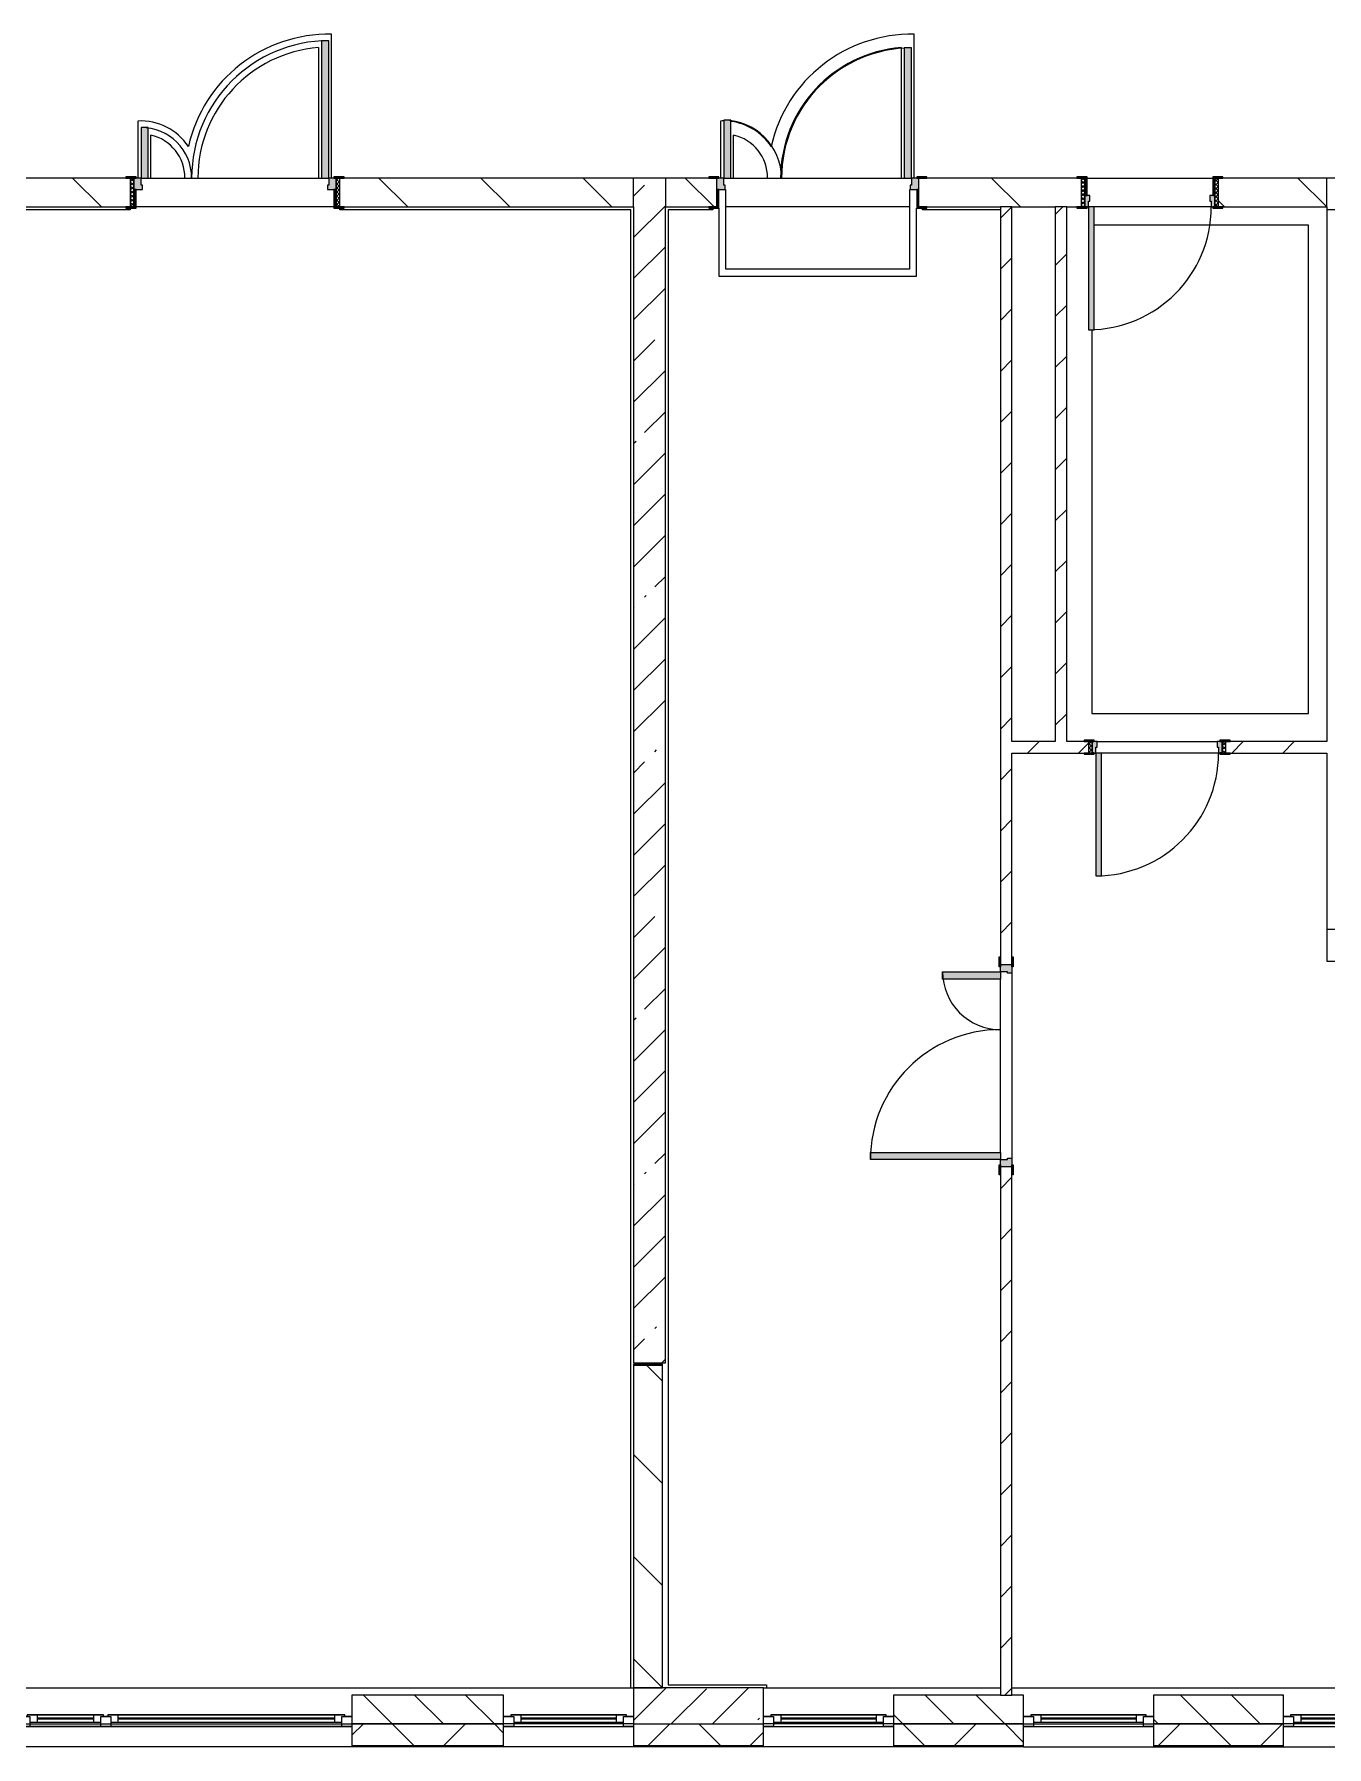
# Model space of a CAD drawing. Header units: millimetres. Extents: x 36059 to 234328, y -8553 to 29000.
# Drawn here: x 210298 to 219248, y -258 to 11595 of the extents above; entities that cross this region are included whole.
import ezdxf

# ---------------------------------------------------------------- set-up
doc = ezdxf.new("R2010")
doc.units = ezdxf.units.MM
for name, color, linetype, lineweight in [('A-DETL-5', 7, 'Continuous', 5), ('A-GLAZ-2', 7, 'Continuous', 5), ('A-WALL', 7, 'Continuous', 9), ('A-WALL-3', 7, 'Continuous', 5), ('I-WALL-4', 7, 'Continuous', 5), ('S-COLS-3', 7, 'Continuous', 5)]:
    doc.layers.add(name, color=color, linetype=linetype, lineweight=lineweight)
for name, color, linetype, lineweight, true_color in [('A-DOOR-1', 7, 'Continuous', 5, 0xaaaaaa), ('A-DOOR-2', 7, 'Continuous', 5, 0xe2e2e2), ('A-DOOR-FRAM-1', 7, 'Continuous', 5, 0xe2e2e2), ('A-DOOR-FRAM-2', 7, 'Continuous', 5, 0xaaaaaa), ('A-FLOR-2', 7, 'Continuous', 5, 0xaaaaaa)]:
    doc.layers.add(name, color=color, linetype=linetype, lineweight=lineweight, true_color=true_color)
pattern_1 = [(135, (107317.9, 0), (-353.5534, -353.5534), [])]
pattern_2 = [(45, (107317.9, 0), (-285.1231, 285.1231), []), (45, (107603, 0), (-285.1231, 285.1231), [504.031, -100.806, 16.764, -84.042])]
pattern_3 = [(45, (107317.9, 0), (-176.7767, 176.7767), [])]

# ---------------------------------------------------------------- blocks, each defined once
blk = doc.blocks.new('110_Дверь_СКБ_2Ст - Д-2а_л_ Из коридора на лестницу-32216062-3_10_2_птичка')
at = {"layer": 'A-DOOR-2'}
for points in [[(612, 100), (662, 100), (662, 1000), (612, 1000), (612, 721)], [(-588, 100), (-588, 500), (-638, 500), (-638, 100)], [(712, -100), (712, 20), (698, 20), (698, -100)]]:
    blk.add_hatch(color=256, dxfattribs=at).paths.add_polyline_path(points)
h = blk.add_hatch(color=256, dxfattribs=at)
h.paths.add_polyline_path([(712, 20), (712, 100), (662, 100), (662, 50), (652, 50), (652, 20), (680, 20)])
h.paths.add_polyline_path([(-628, 20), (-628, 50), (-638, 50), (-638, 100), (-688, 100), (-688, 20)])
at = {"layer": 'A-DOOR-FRAM-1'}
for points in [[(-672, 100), (-672, 108), (-742, 108), (-742, 100)], [(-672, -100), (-672, 20), (-688, 20), (-688, -100)], [(768, 100), (768, 108), (698, 108), (698, 100)], [(-672, -108), (-672, -100), (-742, -100), (-742, -108)], [(768, -108), (768, -100), (698, -100), (698, -108)]]:
    blk.add_hatch(color=256, dxfattribs=at).paths.add_polyline_path(points)
at = {"layer": 'A-DOOR-1'}
for p, q in [((662, 1000), (612, 1000)), ((612, 1000), (612, 100)), ((662, 100), (662, 1000)), ((-638, 500), (-638, 100)), ((-588, 500), (-638, 500)), ((-588, 100), (-588, 500)), ((-638, 100), (-588, 100)), ((612, 100), (662, 100))]:
    blk.add_line(p, q, dxfattribs=at)
for centre, radius, start, end in [((662, 100), 900, 90, 180), ((-638, 100), 400, 360, 90)]:
    blk.add_arc(centre, radius, start, end, dxfattribs=at)
at = {"layer": 'A-DOOR-FRAM-2'}
for p, q in [((-672, 108), (-742, 108)), ((-742, 108), (-742, 100)), ((-742, 100), (-672, 100)), ((-638, 100), (-688, 100)), ((-688, 100), (-688, 20)), ((-688, 20), (-628, 20)), ((-672, 20), (-688, 20)), ((-688, 20), (-688, -100)), ((-672, 100), (-672, 108)), ((-672, -100), (-672, 20)), ((-638, 50), (-638, 100)), ((-628, 50), (-638, 50)), ((-628, 20), (-628, 50)), ((662, 50), (652, 50)), ((652, 50), (652, 20)), ((652, 20), (712, 20)), ((662, 100), (662, 50)), ((712, 100), (662, 100)), ((768, 108), (698, 108)), ((698, 108), (698, 100)), ((698, 100), (768, 100)), ((712, 20), (698, 20)), ((698, 20), (698, -100)), ((712, 20), (712, 100)), ((712, -100), (712, 20)), ((768, 100), (768, 108)), ((-672, -100), (-742, -100)), ((-742, -100), (-742, -108)), ((-742, -108), (-672, -108)), ((-688, -100), (-672, -100)), ((-672, -108), (-672, -100)), ((698, -100), (712, -100)), ((768, -100), (698, -100)), ((698, -100), (698, -108)), ((698, -108), (768, -108)), ((768, -108), (768, -100))]:
    blk.add_line(p, q, dxfattribs=at)
blk = doc.blocks.new('120_Окно_СКБ_2Ст_Фрамуга сверху - 120_Окно_СКБ_2Ст_2300х2500_h_ ДОО-19727959-3_10_2_птичка')
at = {"layer": 'A-GLAZ-2'}
for p, q in [((-1150, -127), (-1150, -57)), ((-1150, -57), (-1080, -57)), ((1150, -57), (-1150, -57)), ((-1080, -57), (-1080, -127)), ((-1080, -57), (1080, -57)), ((520, -87), (-1080, -87)), ((-1080, -87), (-1080, -127)), ((-1030, -137), (-1030, -87)), ((-1030, -107), (470, -107)), ((470, -117), (-1030, -117)), ((470, -137), (470, -87)), ((520, -127), (520, -57)), ((520, -57), (590, -57)), ((520, -127), (520, -87)), ((590, -57), (590, -127)), ((1080, -87), (590, -87)), ((590, -87), (590, -127)), ((640, -137), (640, -87)), ((640, -107), (1030, -107)), ((1030, -117), (640, -117)), ((1030, -137), (1030, -87)), ((1080, -127), (1080, -57)), ((1080, -57), (1150, -57)), ((1080, -127), (1080, -87)), ((1150, -57), (1150, -127)), ((-1080, -127), (-1150, -127)), ((-1150, -127), (-1100, -127)), ((-1080, -127), (-1100, -127)), ((-1100, -127), (-1100, -137)), ((-1100, -137), (540, -137)), ((540, -137), (-1100, -137)), ((590, -127), (520, -127)), ((540, -127), (520, -127)), ((540, -127), (570, -127)), ((540, -127), (570, -127)), ((540, -137), (540, -127)), ((590, -127), (570, -127)), ((570, -127), (570, -137)), ((570, -137), (1100, -137)), ((1100, -137), (570, -137)), ((1150, -127), (1080, -127)), ((1100, -127), (1080, -127)), ((1100, -127), (1150, -127)), ((1100, -137), (1100, -127))]:
    blk.add_line(p, q, dxfattribs=at)
blk = doc.blocks.new('120_Окно_СКБ_1Ст - 120_Окно_СКБ_1Ст 900х2500_h_ с форточкой-22876038-3_10_2_птичка')
at = {"layer": 'A-GLAZ-2'}
for p, q in [((-450, -127), (-450, -57)), ((-450, -57), (-380, -57)), ((450, -57), (-450, -57)), ((-380, -57), (-380, -127)), ((380, -87), (-380, -87)), ((-380, -87), (-380, -127)), ((-330, -137), (-330, -87)), ((-330, -107), (330, -107)), ((330, -117), (-330, -117)), ((330, -137), (330, -87)), ((380, -127), (380, -57)), ((380, -57), (450, -57)), ((380, -127), (380, -87)), ((450, -57), (450, -127)), ((-380, -127), (-450, -127)), ((-450, -127), (-400, -127)), ((-380, -127), (-400, -127)), ((-400, -127), (-400, -137)), ((-400, -137), (400, -137)), ((400, -137), (-400, -137)), ((450, -127), (380, -127)), ((400, -127), (380, -127)), ((400, -127), (450, -127)), ((400, -137), (400, -127))]:
    blk.add_line(p, q, dxfattribs=at)
blk = doc.blocks.new('110_Дверь_СКБ_1Ст_Внутренняя1 - Д-8 950x2100h_охрана-V76-3_10_2_птичка')
at = {"layer": 'A-DOOR-1'}
h = blk.add_hatch(dxfattribs=at)
h.set_pattern_fill('FP_111', color=256, style=0, pattern_type=2)
h.set_pattern_definition([(135, (1826.41, 164.685), (-14.14214, -14.14214), []), (225, (1826.41, 164.685), (14.14214, -14.14214), [])])
h.paths.add_polyline_path([(487.5, 100), (462.5, 100), (462.5, -100), (487.5, -100), (487.5, -34.8)])
at = {"layer": 'A-DOOR-2'}
h = blk.add_hatch(color=256, dxfattribs=at)
h.paths.add_polyline_path([(437.5, 100), (437.5, 60), (427.5, 60), (427.5, 20), (462.5, 20), (462.5, 100)])
h.paths.add_polyline_path([(-412.5, 100), (-437.5, 100), (-437.5, 20), (-402.5, 20), (-402.5, 60), (-412.5, 60)])
at = {"layer": 'A-DOOR-FRAM-1'}
for points in [[(397.5, 950), (397.5, 100), (437.5, 100), (437.5, 950)], [(-492.5, 108), (-492.5, 100), (-422.5, 100), (-422.5, 108)], [(-422.5, 20), (-437.5, 20), (-437.5, -100), (-422.5, -100), (-422.5, -34.8)], [(517.5, 108), (447.5, 108), (447.5, 100), (517.5, 100)], [(462.5, 20), (447.5, 20), (447.5, -100), (462.5, -100), (462.5, -34.8)], [(-492.5, -100), (-492.5, -108), (-422.5, -108), (-422.5, -100)], [(447.5, -100), (447.5, -108), (517.5, -108), (517.5, -100)]]:
    blk.add_hatch(color=256, dxfattribs=at).paths.add_polyline_path(points)
at = {"layer": 'A-DOOR-FRAM-2'}
h = blk.add_hatch(dxfattribs=at)
h.set_pattern_fill('FP_112', color=256, style=0, pattern_type=2)
h.set_pattern_definition([(45, (-296.384, 164.685), (-14.1421, 14.1421), []), (135, (-296.384, 164.685), (-14.1421, -14.1421), [])])
h.paths.add_polyline_path([(-437.5, 100), (-462.5, 100), (-462.5, -100), (-437.5, -100), (-437.5, -34.8)])
at = {"layer": 'A-DOOR-1'}
for p, q in [((437.5, 950), (397.5, 950)), ((397.5, 950), (397.5, 100)), ((437.5, 100), (437.5, 950)), ((397.5, 100), (437.5, 100))]:
    blk.add_line(p, q, dxfattribs=at)
blk.add_arc((437.5, 100), 850, 90, 180, dxfattribs=at)
at = {"layer": 'A-DOOR-FRAM-2'}
for p, q in [((-422.5, 108), (-492.5, 108)), ((-492.5, 108), (-492.5, 100)), ((-492.5, 100), (-422.5, 100)), ((-437.5, 100), (-462.5, 100)), ((-462.5, 100), (-462.5, -100)), ((-412.5, 100), (-437.5, 100)), ((-437.5, 100), (-437.5, 20)), ((-437.5, -100), (-437.5, 100)), ((-422.5, 100), (-437.5, 100)), ((-437.5, 100), (-437.5, 99)), ((-437.5, 99), (-422.5, 99)), ((-437.5, 20), (-402.5, 20)), ((-422.5, 20), (-437.5, 20)), ((-437.5, 20), (-437.5, -100)), ((-422.5, 100), (-422.5, 108)), ((-422.5, 99), (-422.5, 100)), ((-422.5, -100), (-422.5, 20)), ((-412.5, 60), (-412.5, 100)), ((-402.5, 60), (-412.5, 60)), ((-402.5, 20), (-402.5, 60)), ((437.5, 60), (427.5, 60)), ((427.5, 60), (427.5, 20)), ((427.5, 20), (462.5, 20)), ((437.5, 100), (437.5, 60)), ((462.5, 100), (437.5, 100)), ((517.5, 108), (447.5, 108)), ((447.5, 108), (447.5, 100)), ((462.5, 100), (447.5, 100)), ((447.5, 100), (447.5, 99)), ((447.5, 100), (517.5, 100)), ((447.5, 99), (462.5, 99)), ((462.5, 20), (447.5, 20)), ((447.5, 20), (447.5, -100)), ((462.5, 20), (462.5, 100)), ((487.5, 100), (462.5, 100)), ((462.5, 100), (462.5, -100)), ((462.5, 99), (462.5, 100)), ((462.5, -100), (462.5, 20)), ((487.5, -100), (487.5, 100)), ((517.5, 100), (517.5, 108)), ((-422.5, -100), (-492.5, -100)), ((-492.5, -100), (-492.5, -108)), ((-492.5, -108), (-422.5, -108)), ((-462.5, -100), (-437.5, -100)), ((-437.5, -100), (-422.5, -100)), ((-422.5, -108), (-422.5, -100)), ((447.5, -100), (462.5, -100)), ((517.5, -100), (447.5, -100)), ((447.5, -100), (447.5, -108)), ((447.5, -108), (517.5, -108)), ((462.5, -100), (487.5, -100)), ((517.5, -108), (517.5, -100))]:
    blk.add_line(p, q, dxfattribs=at)
blk = doc.blocks.new('110_Дверь_СКБ_1Ст_Внутренняя1 - Д-8 950x2100h_охрана-V107-3_10_2_птичка')
at = {"layer": 'A-DOOR-1'}
h = blk.add_hatch(dxfattribs=at)
h.set_pattern_fill('FP_140', color=256, style=0, pattern_type=2)
h.set_pattern_definition([(135, (1826.41, 104.685), (-14.14214, -14.14214), []), (225, (1826.41, 104.685), (14.14214, -14.14214), [])])
h.paths.add_polyline_path([(487, 40), (462, 40), (462, -40), (487, -40)])
at = {"layer": 'A-DOOR-2'}
h = blk.add_hatch(color=256, dxfattribs=at)
h.paths.add_polyline_path([(437, 40), (437, 0), (427, 0), (427, -40), (462, -40), (462, 40)])
h.paths.add_polyline_path([(-413, 40), (-438, 40), (-438, -40), (-403, -40), (-403, 0), (-413, 0)])
at = {"layer": 'A-DOOR-FRAM-1'}
for points in [[(397, 890), (397, 40), (437, 40), (437, 890)], [(-493, 48), (-493, 40), (-423, 40), (-423, 48)], [(517, 48), (447, 48), (447, 40), (517, 40)], [(-423, -40), (-493, -40), (-493, -48), (-423, -48)], [(447, -40), (447, -48), (517, -48), (517, -40)]]:
    blk.add_hatch(color=256, dxfattribs=at).paths.add_polyline_path(points)
at = {"layer": 'A-DOOR-FRAM-2'}
h = blk.add_hatch(dxfattribs=at)
h.set_pattern_fill('FP_141', color=256, style=0, pattern_type=2)
h.set_pattern_definition([(45, (-296.384, 104.685), (-14.1421, 14.1421), []), (135, (-296.384, 104.685), (-14.1421, -14.1421), [])])
h.paths.add_polyline_path([(-438, 40), (-463, 40), (-463, -40), (-438, -40)])
at = {"layer": 'A-DOOR-1'}
for p, q in [((437, 890), (397, 890)), ((397, 890), (397, 40)), ((437, 40), (437, 890)), ((397, 40), (437, 40))]:
    blk.add_line(p, q, dxfattribs=at)
blk.add_arc((437, 40), 850, 90, 180, dxfattribs=at)
at = {"layer": 'A-DOOR-FRAM-2'}
for p, q in [((-423, 48), (-493, 48)), ((-493, 48), (-493, 40)), ((-493, 40), (-423, 40)), ((-438, 40), (-463, 40)), ((-463, 40), (-463, -40)), ((-413, 40), (-438, 40)), ((-438, 40), (-438, -40)), ((-438, -40), (-438, 40)), ((-423, 40), (-438, 40)), ((-438, 40), (-438, 39)), ((-438, 39), (-423, 39)), ((-423, 40), (-423, 48)), ((-423, 39), (-423, 40)), ((-413, 0), (-413, 40)), ((-403, 0), (-413, 0)), ((-403, -40), (-403, 0)), ((437, 0), (427, 0)), ((427, 0), (427, -40)), ((437, 40), (437, 0)), ((462, 40), (437, 40)), ((517, 48), (447, 48)), ((447, 48), (447, 40)), ((462, 40), (447, 40)), ((447, 40), (447, 39)), ((447, 40), (517, 40)), ((447, 39), (462, 39)), ((462, -40), (462, 40)), ((487, 40), (462, 40)), ((462, 40), (462, -40)), ((462, 39), (462, 40)), ((487, -40), (487, 40)), ((517, 40), (517, 48)), ((-423, -40), (-493, -40)), ((-493, -40), (-493, -48)), ((-493, -48), (-423, -48)), ((-463, -40), (-438, -40)), ((-423, -39), (-438, -39)), ((-438, -39), (-438, -40)), ((-438, -40), (-403, -40)), ((-438, -40), (-423, -40)), ((-423, -40), (-423, -39)), ((-423, -48), (-423, -40)), ((427, -40), (462, -40)), ((462, -39), (447, -39)), ((447, -39), (447, -40)), ((447, -40), (462, -40)), ((517, -40), (447, -40)), ((447, -40), (447, -48)), ((447, -48), (517, -48)), ((462, -40), (462, -39)), ((462, -40), (487, -40)), ((517, -48), (517, -40))]:
    blk.add_line(p, q, dxfattribs=at)
blk = doc.blocks.new('110_Дверь_СКБ_2Ст - Д-6_л__ ДОО_Дв_1450x2100h_Дверь из раздевальной в коридор-V108-3_10_2_птичка')
at = {"layer": 'A-DOOR-1'}
h = blk.add_hatch(dxfattribs=at)
h.set_pattern_fill('FP_142', color=256, style=0, pattern_type=2)
h.set_pattern_definition([(135, (1576.41, 164.685), (-14.14214, -14.14214), []), (225, (1576.41, 164.685), (14.14214, -14.14214), [])])
h.paths.add_polyline_path([(737.5, -100), (737.5, 100), (712.5, 100), (712.5, -100)])
at = {"layer": 'A-DOOR-2'}
for points in [[(662.5, 100), (662.5, 1050), (612.5, 1050), (612.5, 100)], [(-587.5, 100), (-587.5, 450), (-637.5, 450), (-637.5, 100)]]:
    blk.add_hatch(color=256, dxfattribs=at).paths.add_polyline_path(points)
h = blk.add_hatch(color=256, dxfattribs=at)
h.paths.add_polyline_path([(652.5, 20), (712.5, 20), (712.5, 100), (662.5, 100), (662.5, 50), (652.5, 50)])
h.paths.add_polyline_path([(-687.5, 20), (-627.5, 20), (-627.5, 50), (-637.5, 50), (-637.5, 100), (-687.5, 100)])
at = {"layer": 'A-DOOR-FRAM-1'}
for points in [[(-672.5, 100), (-672.5, 108), (-742.5, 108), (-742.5, 100)], [(-672.5, -100), (-672.5, 20), (-687.5, 20), (-687.5, -100)], [(767.5, 100), (767.5, 108), (697.5, 108), (697.5, 100)], [(712.5, -100), (712.5, 20), (697.5, 20), (697.5, -100)], [(-672.5, -108), (-672.5, -100), (-742.5, -100), (-742.5, -108)], [(767.5, -108), (767.5, -100), (697.5, -100), (697.5, -108)]]:
    blk.add_hatch(color=256, dxfattribs=at).paths.add_polyline_path(points)
at = {"layer": 'A-DOOR-FRAM-2'}
h = blk.add_hatch(dxfattribs=at)
h.set_pattern_fill('FP_143', color=256, style=0, pattern_type=2)
h.set_pattern_definition([(45, (-546.384, 164.685), (-14.1421, 14.1421), []), (135, (-546.384, 164.685), (-14.1421, -14.1421), [])])
h.paths.add_polyline_path([(-687.5, -100), (-687.5, 100), (-712.5, 100), (-712.5, -100)])
at = {"layer": 'A-DOOR-1'}
for p, q in [((662.5, 1050), (612.5, 1050)), ((612.5, 1050), (612.5, 100)), ((662.5, 100), (662.5, 1050)), ((-637.5, 450), (-637.5, 100)), ((-587.5, 450), (-637.5, 450)), ((-587.5, 100), (-587.5, 450)), ((-637.5, 100), (-587.5, 100)), ((612.5, 100), (662.5, 100))]:
    blk.add_line(p, q, dxfattribs=at)
for centre, radius, start, end in [((662.5, 100), 950, 90, 180), ((-637.5, 100), 350, 360, 90)]:
    blk.add_arc(centre, radius, start, end, dxfattribs=at)
at = {"layer": 'A-DOOR-FRAM-2'}
for p, q in [((-672.5, 108), (-742.5, 108)), ((-742.5, 108), (-742.5, 100)), ((-742.5, 100), (-672.5, 100)), ((-687.5, 100), (-712.5, 100)), ((-712.5, 100), (-712.5, -100)), ((-637.5, 100), (-687.5, 100)), ((-687.5, 100), (-687.5, 20)), ((-687.5, -100), (-687.5, 100)), ((-687.5, 20), (-627.5, 20)), ((-672.5, 20), (-687.5, 20)), ((-687.5, 20), (-687.5, -100)), ((-672.5, 100), (-672.5, 108)), ((-672.5, -100), (-672.5, 20)), ((-637.5, 50), (-637.5, 100)), ((-627.5, 50), (-637.5, 50)), ((-627.5, 20), (-627.5, 50)), ((662.5, 50), (652.5, 50)), ((652.5, 50), (652.5, 20)), ((652.5, 20), (712.5, 20)), ((662.5, 100), (662.5, 50)), ((712.5, 100), (662.5, 100)), ((767.5, 108), (697.5, 108)), ((697.5, 108), (697.5, 100)), ((697.5, 100), (767.5, 100)), ((712.5, 20), (697.5, 20)), ((697.5, 20), (697.5, -100)), ((712.5, 20), (712.5, 100)), ((737.5, 100), (712.5, 100)), ((712.5, 100), (712.5, -100)), ((712.5, -100), (712.5, 20)), ((737.5, -100), (737.5, 100)), ((767.5, 100), (767.5, 108)), ((-672.5, -100), (-742.5, -100)), ((-742.5, -100), (-742.5, -108)), ((-742.5, -108), (-672.5, -108)), ((-712.5, -100), (-687.5, -100)), ((-687.5, -100), (-672.5, -100)), ((-672.5, -108), (-672.5, -100)), ((697.5, -100), (712.5, -100)), ((767.5, -100), (697.5, -100)), ((697.5, -100), (697.5, -108)), ((697.5, -108), (767.5, -108)), ((712.5, -100), (737.5, -100)), ((767.5, -108), (767.5, -100))]:
    blk.add_line(p, q, dxfattribs=at)
blk = doc.blocks.new('120_Окно_СКБ_1Ст - 120_Окно_СКБ_1Ст 900х2500_h_ с форточкой-V174-3_10_2_птичка')
at = {"layer": 'A-GLAZ-2'}
for p, q in [((-450, -127), (-450, -57)), ((-450, -57), (-380, -57)), ((450, -57), (-450, -57)), ((-380, -57), (-380, -127)), ((380, -87), (-380, -87)), ((-380, -87), (-380, -127)), ((-330, -137), (-330, -87)), ((-330, -107), (330, -107)), ((330, -117), (-330, -117)), ((330, -137), (330, -87)), ((380, -127), (380, -57)), ((380, -57), (450, -57)), ((380, -127), (380, -87)), ((450, -57), (450, -127)), ((-380, -127), (-450, -127)), ((-450, -127), (-400, -127)), ((-380, -127), (-400, -127)), ((-400, -127), (-400, -137)), ((-400, -137), (400, -137)), ((400, -137), (-400, -137)), ((450, -127), (380, -127)), ((400, -127), (380, -127)), ((400, -137), (400, -127)), ((404, -127), (450, -127))]:
    blk.add_line(p, q, dxfattribs=at)
blk = doc.blocks.new('110_Дверь_СКБ_2Ст - Д-5_п_ Из игровой в коридор-32351726-3_10_2_птичка')
at = {"layer": 'A-DOOR-2'}
h = blk.add_hatch(color=256, dxfattribs=at)
h.paths.add_polyline_path([(712, -40), (712, 40), (652, 40), (652, 10), (662, 10), (662, -40)])
h.paths.add_polyline_path([(-628, 40), (-688, 40), (-688, -40), (-638, -40), (-638, 10), (-628, 10)])
for points in [[(-588, -440), (-588, -40), (-638, -40), (-638, -440)], [(662, -940), (662, -40), (612, -40), (612, -940)]]:
    blk.add_hatch(color=256, dxfattribs=at).paths.add_polyline_path(points)
at = {"layer": 'A-DOOR-FRAM-1'}
for points in [[(-673, 48), (-743, 48), (-743, 40), (-673, 40)], [(767, 48), (697, 48), (697, 40), (767, 40)], [(-673, -40), (-743, -40), (-743, -48), (-673, -48)], [(767, -40), (697, -40), (697, -48), (767, -48)]]:
    blk.add_hatch(color=256, dxfattribs=at).paths.add_polyline_path(points)
at = {"layer": 'A-DOOR-1'}
for p, q in [((-638, -40), (-588, -40)), ((-638, -440), (-638, -40)), ((-588, -40), (-588, -440)), ((612, -40), (662, -40)), ((612, -940), (612, -40)), ((662, -40), (662, -940)), ((-588, -440), (-638, -440)), ((662, -940), (612, -940))]:
    blk.add_line(p, q, dxfattribs=at)
for centre, radius, start, end in [((-638, -40), 400, 270, 0), ((662, -40), 900, 180, 270)]:
    blk.add_arc(centre, radius, start, end, dxfattribs=at)
at = {"layer": 'A-DOOR-FRAM-2'}
for p, q in [((-743, 48), (-673, 48)), ((-743, 40), (-743, 48)), ((-673, 40), (-743, 40)), ((-688, 40), (-628, 40)), ((-688, -40), (-688, 40)), ((-688, 40), (-673, 40)), ((-688, 39), (-688, 40)), ((-673, 39), (-688, 39)), ((-673, 48), (-673, 40)), ((-673, 40), (-673, 39)), ((-638, 10), (-638, -40)), ((-628, 10), (-638, 10)), ((-628, 40), (-628, 10)), ((652, 40), (712, 40)), ((652, 10), (652, 40)), ((662, 10), (652, 10)), ((662, -40), (662, 10)), ((697, 40), (697, 48)), ((697, 48), (767, 48)), ((697, 39), (697, 40)), ((697, 40), (712, 40)), ((767, 40), (697, 40)), ((712, 39), (697, 39)), ((712, 40), (712, -40)), ((712, 40), (712, 39)), ((767, 48), (767, 40)), ((-743, -40), (-673, -40)), ((-743, -48), (-743, -40)), ((-673, -48), (-743, -48)), ((-638, -40), (-688, -40)), ((-673, -40), (-673, -48)), ((712, -40), (662, -40)), ((697, -48), (697, -40)), ((697, -40), (767, -40)), ((767, -48), (697, -48)), ((767, -40), (767, -48))]:
    blk.add_line(p, q, dxfattribs=at)

msp = doc.modelspace()

# ---------------------------------------------------------------- hatches: boundary and pattern name
at = {"layer": 'A-WALL-3'}
h = msp.add_hatch(dxfattribs=at)
h.set_pattern_fill('FP_107', color=256, style=0, pattern_type=2)
h.set_pattern_definition([(135, (107317.9, 0), (-176.7767, -176.7767), [])])
h.paths.add_polyline_path([(228447.9, -100), (228747.9, -100), (228747.9, 100), (228447.9, 100)])
h.paths.add_polyline_path([(218947.9, -100), (218947.9, 100), (218047.9, 100), (218047.9, -100), (218254.6, -100)])
h.paths.add_polyline_path([(216390.2, -100), (217147.9, -100), (217147.9, 100), (216247.9, 100), (216247.9, -100)])
h.paths.add_polyline_path([(226647.9, -100), (226644.5, 100), (226147.9, 100), (226147.9, -100), (226644.5, -100)])
h.paths.add_polyline_path([(220747.9, -100), (220997.9, -100), (220997.9, 100), (220747.9, 100)])
h.paths.add_polyline_path([(223297.9, -100), (224347.9, -100), (224347.9, 100), (223297.9, 100)])
h.paths.add_polyline_path([(209947.9, -100), (210197.9, -100), (210197.9, 100), (209947.9, 100)])
h.paths.add_polyline_path([(212497.9, -100), (213547.9, -100), (213547.9, 100), (212497.9, 100)])
h.paths.add_polyline_path([(209047.9, -100), (209047.9, 100), (208147.9, 100), (208147.9, -100), (208932.6, -100)])
h.paths.add_polyline_path([(201847.9, -100), (202097.9, -100), (202097.9, 100), (201847.9, 100), (201847.9, 56.5)])
h.paths.add_polyline_path([(204397.9, -100), (205447.9, -100), (205447.9, 100), (204397.9, 100)])
h.paths.add_polyline_path([(199247.9, -100), (200047.9, -100), (200047.9, 100), (199247.9, 100)])
h = msp.add_hatch(dxfattribs=at)
h.set_pattern_fill('FP_109', color=256, style=0, pattern_type=2)
h.set_pattern_definition([(45, (107317.9, 0), (-353.5534, 353.5534), []), (135, (107317.9, 0), (-353.5534, -353.5534), [])])
h.paths.add_polyline_path([(231305.5, -250), (232397.9, -250), (232397.9, -100), (231047.9, -100), (231047.9, -250)])
h.paths.add_polyline_path([(227576.7, -250), (228747.9, -250), (228747.9, -100), (227547.9, -100), (227547.9, -250)])
h.paths.add_polyline_path([(217147.9, -250), (217147.9, -100), (216247.9, -100), (216247.9, -250), (216390.2, -250)])
h.paths.add_polyline_path([(215347.9, -250), (215347.9, -100), (214447.9, -100), (214447.9, -250), (214525.8, -250)])
h.paths.add_polyline_path([(218047.9, -250), (218947.9, -250), (218947.9, -100), (218047.9, -100)])
h.paths.add_polyline_path([(226647.9, -250), (226644.5, -100), (225247.9, -100), (225247.9, -250), (226644.5, -250)])
h.paths.add_polyline_path([(219847.9, -250), (220997.9, -250), (220997.9, -100), (219847.9, -100)])
h.paths.add_polyline_path([(223297.9, -250), (224347.9, -250), (224347.9, -100), (223297.9, -100)])
h.paths.add_polyline_path([(207247.9, -250), (207247.9, -100), (206347.9, -100), (206347.9, -250), (207068.2, -250)])
h.paths.add_polyline_path([(212661.4, -250), (213547.9, -250), (213547.9, -100), (212497.9, -100), (212497.9, -250)])
h.paths.add_polyline_path([(201847.9, -250), (202097.9, -250), (202097.9, -100), (200947.9, -100), (200947.9, -250), (201474.9, -250)])
h.paths.add_polyline_path([(208147.9, -250), (210197.9, -250), (210197.9, -100), (208147.9, -100)])
h.paths.add_polyline_path([(205447.9, -250), (205447.9, -100), (204397.9, -100), (204397.9, -250), (205203.8, -250)])
h.paths.add_polyline_path([(199610.5, -250), (200047.9, -250), (200047.9, -100), (199247.9, -100), (199247.9, -250)])
h.paths.add_polyline_path([(198347.9, -250), (198347.9, -100), (196527.9, -100), (196527.9, -250), (198212.2, -250)])
at = {"layer": 'I-WALL-4'}
h = msp.add_hatch(dxfattribs=at)
h.set_pattern_fill('FP_108', color=256, style=0, pattern_type=2)
h.set_pattern_definition(pattern_1)
h.paths.add_polyline_path([(212661.4, 10400), (214447.9, 10400), (214447.9, 10600), (212412.9, 10600), (212412.9, 10400), (212442.9, 10400)])
h.paths.add_polyline_path([(208932.6, 10400), (210962.9, 10400), (210962.9, 10600), (208927.9, 10600), (208927.9, 10400)])
h.paths.add_polyline_path([(197302.9, 10400), (197302.9, 10600), (196927.9, 10600), (196927.9, 10400), (197247.9, 10400)])
h.paths.add_polyline_path([(199267.9, 10400), (199827.9, 10400), (199827.9, 10600), (198702.9, 10600), (198702.9, 10400), (198757.9, 10400)])
h.paths.add_polyline_path([(201474.9, 10400), (201527.9, 10400), (201527.9, 10600), (200777.9, 10600), (200777.9, 10400), (200807.9, 10400)])
h = msp.add_hatch(dxfattribs=at)
h.set_pattern_fill('FP_105', color=256, style=0, pattern_type=2)
h.set_pattern_definition(pattern_2)
h.paths.add_polyline_path([(214447.9, 2400), (214667.9, 2400), (214667.9, 10600), (214447.9, 10600), (214447.9, 6593.4)])
h = msp.add_hatch(dxfattribs=at)
h.set_pattern_fill('FP_108', color=256, style=0, pattern_type=2)
h.set_pattern_definition(pattern_1)
h.paths.add_polyline_path([(227576.7, 10400), (228527.9, 10400), (228527.9, 10600), (226647.9, 10600), (226647.9, 10400)])
h.paths.add_polyline_path([(214967.9, 10400), (215022.9, 10400), (215022.9, 10600), (214667.9, 10600), (214667.9, 10400)])
h.paths.add_polyline_path([(217322.4, 10400), (217547.9, 10400), (217547.9, 10600), (216422.9, 10600), (216422.9, 10400), (217067.9, 10400)])
h.paths.add_polyline_path([(219186.8, 10400), (219247.9, 10400), (219247.9, 10600), (218497.9, 10600), (218497.9, 10400), (218527.9, 10400)])
h = msp.add_hatch(dxfattribs=at)
h.set_pattern_fill('FP_110', color=256, style=0, pattern_type=2)
h.set_pattern_definition(pattern_3)
h.paths.add_polyline_path([(217067.9, 100), (217067.9, 3755), (216987.9, 3755), (216987.9, 100)])
h.paths.add_polyline_path([(217067.9, 5155), (217067.9, 10400), (216987.9, 10400), (216987.9, 5155), (217037.9, 5155)])
h = msp.add_hatch(dxfattribs=at)
h.set_pattern_fill('FP_110', color=256, style=0, pattern_type=2)
h.set_pattern_definition(pattern_3)
h.paths.add_polyline_path([(217447.9, 6700), (217447.9, 10400), (217367.9, 10400), (217367.9, 6700)])
h = msp.add_hatch(dxfattribs=at)
h.set_pattern_fill('FP_110', color=256, style=0, pattern_type=2)
h.set_pattern_definition(pattern_3)
h.paths.add_polyline_path([(218577.9, 6620), (219247.9, 6620), (219247.9, 6700), (218547.9, 6700), (218547.9, 6620)])
h.paths.add_polyline_path([(217067.9, 6620), (217597.9, 6620), (217597.9, 6700), (217067.9, 6700)])
h = msp.add_hatch(dxfattribs=at)
h.set_pattern_fill('FP_108', color=256, style=0, pattern_type=2)
h.set_pattern_definition(pattern_1)
h.paths.add_polyline_path([(214647.9, 150), (214647.9, 2380), (214447.9, 2380), (214447.9, 150), (214525.8, 150)])
at = {"layer": 'S-COLS-3'}
h = msp.add_hatch(dxfattribs=at)
h.set_pattern_fill('FP_105', color=256, style=0, pattern_type=2)
h.set_pattern_definition(pattern_2)
h.paths.add_polyline_path([(214447.9, -100), (215347.9, -100), (215347.9, 150), (214447.9, 150)])

# ---------------------------------------------------------------- linework, layer by layer
at = {"layer": 'A-DETL-5'}
for p, q in [((219121.4, 10273.7), (217637.9, 10273.7)), ((219121.4, 6893.7), (219121.4, 10273.7)), ((217621.4, 9550), (217621.4, 6893.7)), ((217621.4, 6893.7), (219121.4, 6893.7))]:
    msp.add_line(p, q, dxfattribs=at)
at = {"layer": 'A-FLOR-2'}
for p, q in [((212266.3, 11502.3), (212266.3, 10600)), ((212356.3, 10600), (212356.3, 11594.8)), ((216301.3, 11502.3), (216301.3, 10600)), ((216391.3, 10600), (216391.3, 11594.8)), ((211015.1, 10994.4), (211015.1, 10600)), ((215050.1, 10994.4), (215050.1, 10600)), ((211105.1, 10600), (211105.1, 10897.1)), ((215140.1, 10600), (215140.1, 10897.1)), ((211087.9, 10600), (211105.1, 10600)), ((211341.3, 10600), (211431.3, 10600)), ((211431.3, 10600), (212287.9, 10600)), ((215122.9, 10600), (215140.1, 10600)), ((215376.3, 10600), (215466.3, 10600)), ((215466.3, 10600), (216322.9, 10600)), ((215087.9, 9970), (215087.9, 10520)), ((216357.9, 10520), (216357.9, 9970)), ((210962.9, 10380), (208948.9, 10380)), ((210962.9, 10392), (210962.9, 10380)), ((212412.9, 10380), (212412.9, 10392)), ((214427.9, 10380), (212412.9, 10380)), ((214427.9, 150), (214427.9, 10380)), ((214997.9, 10380), (214687.9, 10380)), ((214687.9, 10380), (214687.9, 170)), ((214997.9, 10392), (214997.9, 10380)), ((215037.9, 10392), (215037.9, 9920)), ((216407.9, 9920), (216407.9, 10392)), ((216447.9, 10380), (216447.9, 10392)), ((216987.9, 10380), (216447.9, 10380)), ((216357.9, 9970), (215087.9, 9970)), ((215037.9, 9920), (216407.9, 9920)), ((214687.9, 170), (215367.9, 170)), ((215367.9, 170), (215367.9, 150))]:
    msp.add_line(p, q, dxfattribs=at)
for centre, radius, start, end in [((212336.3, 10600), 995, 88.8489, 167.32946), ((212336.3, 10600), 905, 94.43687, 180), ((216371.3, 10600), 995, 88.8489, 167.32946), ((216371.3, 10600), 905, 94.43687, 180), ((211036.3, 10600), 395, 33.54048, 93.07201), ((215071.3, 10600), 395, 89.76418, 93.07201), ((215071.3, 10600), 395, 33.54048, 82.48481), ((211036.3, 10600), 305, 0, 76.9573), ((215071.3, 10600), 305, 0, 76.9573)]:
    msp.add_arc(centre, radius, start, end, dxfattribs=at)
at = {"layer": 'A-WALL'}
for p, q in [((214447.9, 10400), (214447.9, 10600)), ((214667.9, 10600), (214667.9, 10400)), ((219247.9, 10400), (219247.9, 10600)), ((217067.9, 10400), (216987.9, 10400)), ((217447.9, 10400), (217367.9, 10400)), ((219327.9, 10380), (219247.9, 10380)), ((219247.9, 5400), (219327.9, 5400)), ((216987.9, 100), (217067.9, 100)), ((212497.9, -100), (213547.9, -100)), ((213547.9, -100), (212497.9, -100)), ((216247.9, -100), (217147.9, -100)), ((217147.9, -100), (216247.9, -100)), ((218047.9, -100), (218947.9, -100)), ((218947.9, -100), (218047.9, -100)), ((212497.9, -250), (213547.9, -250)), ((212497.9, -253), (213547.9, -253)), ((214447.9, -250), (215347.9, -250)), ((214447.9, -253), (215347.9, -253)), ((216247.9, -250), (217147.9, -250)), ((216247.9, -253), (217147.9, -253)), ((218047.9, -250), (218947.9, -250)), ((218047.9, -253), (218947.9, -253))]:
    msp.add_line(p, q, dxfattribs=at)
at = {"layer": 'A-WALL-3'}
for p, q in [((213547.9, 100), (212497.9, 100)), ((212497.9, 100), (212497.9, -258)), ((213547.9, -258), (213547.9, 100)), ((216987.9, 100), (216247.9, 100)), ((216247.9, 100), (216247.9, -258)), ((217147.9, 100), (217067.9, 100)), ((217147.9, -258), (217147.9, 100)), ((218947.9, 100), (218047.9, 100)), ((218047.9, 100), (218047.9, -258)), ((218947.9, -258), (218947.9, 100)), ((210197.9, -100), (212497.9, -100)), ((214447.9, -100), (214447.9, -258)), ((214447.9, -100), (215347.9, -100)), ((215347.9, -258), (215347.9, -100)), ((217147.9, -100), (218047.9, -100)), ((217147.9, -258), (204397.9, -258)), ((217147.9, -258), (232555.9, -258))]:
    msp.add_line(p, q, dxfattribs=at)
at = {"layer": 'I-WALL-4'}
for p, q in [((210932.9, 10600), (206017.9, 10600)), ((211105.1, 10600), (211341.3, 10600)), ((214967.9, 10600), (212442.9, 10600)), ((215140.1, 10600), (215376.3, 10600)), ((217517.9, 10600), (216477.9, 10600)), ((217587.9, 10600), (218457.9, 10600)), ((228527.9, 10600), (218527.9, 10600)), ((208927.9, 10400), (210932.9, 10400)), ((212372.9, 10400), (211002.9, 10400)), ((212442.9, 10400), (214447.9, 10400)), ((214447.9, 10400), (214447.9, 2400)), ((214667.9, 10400), (214967.9, 10400)), ((214667.9, 2400), (214667.9, 10400)), ((216357.9, 10400), (215087.9, 10400)), ((216477.9, 10400), (216987.9, 10400)), ((216987.9, 10400), (216987.9, 5210)), ((217067.9, 10400), (217367.9, 10400)), ((217067.9, 6700), (217067.9, 10400)), ((217367.9, 10400), (217367.9, 6700)), ((217447.9, 10400), (217517.9, 10400)), ((217447.9, 6700), (217447.9, 10400)), ((218447.9, 10400), (217637.9, 10400)), ((218527.9, 10400), (219247.9, 10400)), ((219247.9, 10400), (219247.9, 6700)), ((217367.9, 6700), (217067.9, 6700)), ((217567.9, 6700), (217447.9, 6700)), ((217657.9, 6700), (218487.9, 6700)), ((219247.9, 6700), (218577.9, 6700)), ((217067.9, 6620), (217567.9, 6620)), ((217067.9, 5210), (217067.9, 6620)), ((218497.9, 6620), (217687.9, 6620)), ((218577.9, 6620), (219247.9, 6620)), ((219247.9, 6620), (219247.9, 5180)), ((219247.9, 5180), (224667.9, 5180)), ((216987.9, 3855), (216987.9, 5055)), ((217067.9, 5095), (217067.9, 3815)), ((216987.9, 3700), (216987.9, 100)), ((217067.9, 100), (217067.9, 3700)), ((214447.9, 2400), (214667.9, 2400)), ((214447.9, 2390), (214447.9, 150)), ((214447.9, 2390), (214647.9, 2390)), ((214647.9, 2380), (214447.9, 2380)), ((214647.9, 150), (214647.9, 2390)), ((209947.9, 150), (214447.9, 150)), ((214447.9, 150), (214647.9, 150)), ((215347.9, 150), (216987.9, 150)), ((217067.9, 150), (219847.9, 150)), ((214447.9, -100), (213547.9, -100)), ((216247.9, -100), (215347.9, -100)), ((219847.9, -100), (218947.9, -100))]:
    msp.add_line(p, q, dxfattribs=at)
at = {"layer": 'S-COLS-3'}
for p, q in [((215347.9, 150), (214447.9, 150)), ((214447.9, 150), (214447.9, -100)), ((215347.9, -100), (215347.9, 150)), ((214447.9, -100), (215347.9, -100))]:
    msp.add_line(p, q, dxfattribs=at)

# ---------------------------------------------------------------- block references
at = {"layer": 'A-DOOR-1'}
for name, p in [('110_Дверь_СКБ_2Ст - Д-6_л__ ДОО_Дв_1450x2100h_Дверь из раздевальной в коридор-V108-3_10_2_птичка', (211675.4, 10500)), ('110_Дверь_СКБ_2Ст - Д-2а_л_ Из коридора на лестницу-32216062-3_10_2_птичка', (215710.4, 10500))]:
    msp.add_blockref(name, p, dxfattribs=at)
for name, p, rotation in [('110_Дверь_СКБ_1Ст_Внутренняя1 - Д-8 950x2100h_охрана-V76-3_10_2_птичка', (218035.4, 10500), 180), ('110_Дверь_СКБ_1Ст_Внутренняя1 - Д-8 950x2100h_охрана-V107-3_10_2_птичка', (218085.4, 6660), 180), ('110_Дверь_СКБ_2Ст - Д-5_п_ Из игровой в коридор-32351726-3_10_2_птичка', (217027.9, 4467.5), 269.9999999999999)]:
    msp.add_blockref(name, p, dxfattribs=dict(at, rotation=rotation))
at = {"layer": 'A-GLAZ-2', "rotation": 180}
for name, p in [('120_Окно_СКБ_2Ст_Фрамуга сверху - 120_Окно_СКБ_2Ст_2300х2500_h_ ДОО-19727959-3_10_2_птичка', (211347.9, -175)), ('120_Окно_СКБ_1Ст - 120_Окно_СКБ_1Ст 900х2500_h_ с форточкой-V174-3_10_2_птичка', (213997.9, -175)), ('120_Окно_СКБ_1Ст - 120_Окно_СКБ_1Ст 900х2500_h_ с форточкой-22876038-3_10_2_птичка', (215797.9, -175)), ('120_Окно_СКБ_1Ст - 120_Окно_СКБ_1Ст 900х2500_h_ с форточкой-22876038-3_10_2_птичка', (217597.9, -175)), ('120_Окно_СКБ_1Ст - 120_Окно_СКБ_1Ст 900х2500_h_ с форточкой-22876038-3_10_2_птичка', (219397.9, -175))]:
    msp.add_blockref(name, p, dxfattribs=at)

doc.saveas('drawing.dxf')
